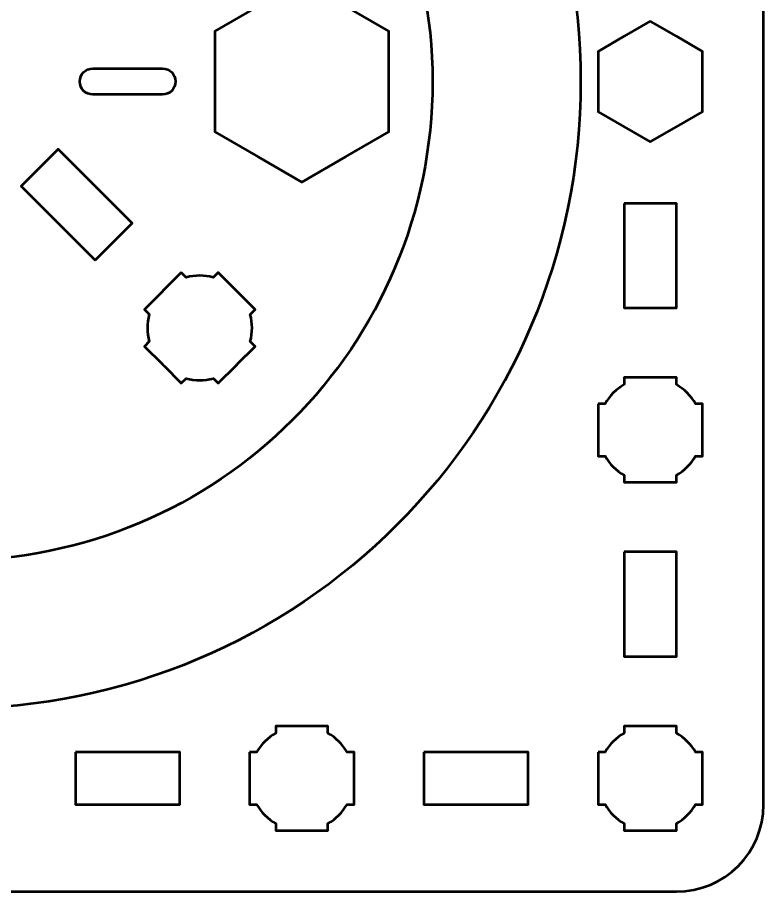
# Model space of a CAD drawing. Header units: centimetres. Extents: x -35.2 to 14.2, y -19.5 to -10.2.
# Drawn here: x 9.87 to 14.15, y -19.5 to -14.48 of the extents above; entities that cross this region are included whole.
import ezdxf

# ---------------------------------------------------------------- set-up
doc = ezdxf.new("R2010")
doc.units = ezdxf.units.CM
doc.header["$MEASUREMENT"] = 0
doc.layers.add('Layer 1', color=7, linetype='Continuous')

msp = doc.modelspace()

# ---------------------------------------------------------------- linework, layer by layer
at = {"layer": 'Layer 1', "lineweight": 53}
for centre, major_axis in [((9.49999, -14.85001), (0, 3.6)), ((9.49999, -14.85), (0, 2.75))]:
    msp.add_ellipse(centre, major_axis=major_axis, ratio=1, dxfattribs=at)
for points, knots in [([(5.35005, -10.19995), (5.35005, -10.19995), (13.64995, -10.19995), (13.64995, -10.19995), (13.64995, -10.19995), (13.92695, -10.19995), (14.15005, -10.42305), (14.15005, -10.70005), (14.15005, -10.70005), (14.15005, -10.70005), (14.15005, -18.99995), (14.15005, -18.99995), (14.15005, -18.99995), (14.15005, -19.27695), (13.92695, -19.50005), (13.64995, -19.50005), (13.64995, -19.50005), (13.64995, -19.50005), (5.35005, -19.50005), (5.35005, -19.50005), (5.35005, -19.50005), (5.07305, -19.50005), (4.84995, -19.27695), (4.84995, -18.99995), (4.84995, -18.99995), (4.84995, -18.99995), (4.84995, -10.70005), (4.84995, -10.70005), (4.84995, -10.70005), (4.84995, -10.42305), (5.07305, -10.19995), (5.35005, -10.19995)], [0, 0, 0, 0, 0.125, 0.125, 0.125, 0.125, 0.25, 0.25, 0.25, 0.25, 0.375, 0.375, 0.375, 0.375, 0.5, 0.5, 0.5, 0.5, 0.625, 0.625, 0.625, 0.625, 0.75, 0.75, 0.75, 0.75, 0.875, 0.875, 0.875, 0.875, 1, 1, 1, 1]), ([(11.5, -14.27263), (11.5, -14.27263), (11.75, -14.41697), (11.75, -14.41697), (11.75, -14.41697), (11.75, -14.41697), (12, -14.56131), (12, -14.56131), (12, -14.56131), (12, -14.56131), (12, -14.84999), (12, -14.84999), (12, -14.84999), (12, -14.84999), (12, -15.13867), (12, -15.13867), (12, -15.13867), (12, -15.13867), (11.75, -15.28301), (11.75, -15.28301), (11.75, -15.28301), (11.75, -15.28301), (11.5, -15.42735), (11.5, -15.42735), (11.5, -15.42735), (11.5, -15.42735), (11.25, -15.28301), (11.25, -15.28301), (11.25, -15.28301), (11.25, -15.28301), (11, -15.13867), (11, -15.13867), (11, -15.13867), (11, -15.13867), (11, -14.84999), (11, -14.84999), (11, -14.84999), (11, -14.84999), (11, -14.56131), (11, -14.56131), (11, -14.56131), (11, -14.56131), (11.25, -14.41697), (11.25, -14.41697), (11.25, -14.41697), (11.25, -14.41697), (11.5, -14.27263), (11.5, -14.27263)], [0, 0, 0, 0, 0.0833333, 0.0833333, 0.0833333, 0.0833333, 0.1666667, 0.1666667, 0.1666667, 0.1666667, 0.25, 0.25, 0.25, 0.25, 0.3333333, 0.3333333, 0.3333333, 0.3333333, 0.4166667, 0.4166667, 0.4166667, 0.4166667, 0.5, 0.5, 0.5, 0.5, 0.5833333, 0.5833333, 0.5833333, 0.5833333, 0.6666667, 0.6666667, 0.6666667, 0.6666667, 0.75, 0.75, 0.75, 0.75, 0.8333333, 0.8333333, 0.8333333, 0.8333333, 0.9166667, 0.9166667, 0.9166667, 0.9166667, 1, 1, 1, 1]), ([(13.5, -14.50357), (13.5, -14.50357), (13.65, -14.59018), (13.65, -14.59018), (13.65, -14.59018), (13.65, -14.59018), (13.8, -14.67678), (13.8, -14.67678), (13.8, -14.67678), (13.8, -14.67678), (13.8, -14.84998), (13.8, -14.84998), (13.8, -14.84998), (13.8, -14.84998), (13.8, -15.02318), (13.8, -15.02318), (13.8, -15.02318), (13.8, -15.02318), (13.65, -15.10978), (13.65, -15.10978), (13.65, -15.10978), (13.65, -15.10978), (13.5, -15.19639), (13.5, -15.19639), (13.5, -15.19639), (13.5, -15.19639), (13.35, -15.10978), (13.35, -15.10978), (13.35, -15.10978), (13.35, -15.10978), (13.2, -15.02318), (13.2, -15.02318), (13.2, -15.02318), (13.2, -15.02318), (13.2, -14.84998), (13.2, -14.84998), (13.2, -14.84998), (13.2, -14.84998), (13.2, -14.67678), (13.2, -14.67678), (13.2, -14.67678), (13.2, -14.67678), (13.35, -14.59018), (13.35, -14.59018), (13.35, -14.59018), (13.35, -14.59018), (13.5, -14.50357), (13.5, -14.50357)], [0, 0, 0, 0, 0.0833333, 0.0833333, 0.0833333, 0.0833333, 0.1666667, 0.1666667, 0.1666667, 0.1666667, 0.25, 0.25, 0.25, 0.25, 0.3333333, 0.3333333, 0.3333333, 0.3333333, 0.4166667, 0.4166667, 0.4166667, 0.4166667, 0.5, 0.5, 0.5, 0.5, 0.5833333, 0.5833333, 0.5833333, 0.5833333, 0.6666667, 0.6666667, 0.6666667, 0.6666667, 0.75, 0.75, 0.75, 0.75, 0.8333333, 0.8333333, 0.8333333, 0.8333333, 0.9166667, 0.9166667, 0.9166667, 0.9166667, 1, 1, 1, 1]), ([(10.29999, -14.775), (10.25858, -14.775), (10.22499, -14.80859), (10.22499, -14.85), (10.22499, -14.85), (10.22499, -14.89141), (10.25858, -14.925), (10.29999, -14.925), (10.29999, -14.925), (10.29999, -14.925), (10.69999, -14.925), (10.69999, -14.925), (10.69999, -14.925), (10.7414, -14.925), (10.77499, -14.89141), (10.77499, -14.85), (10.77499, -14.85), (10.77499, -14.80859), (10.7414, -14.775), (10.69999, -14.775), (10.69999, -14.775), (10.69999, -14.775), (10.29999, -14.775), (10.29999, -14.775)], [0, 0, 0, 0, 0.1666667, 0.1666667, 0.1666667, 0.1666667, 0.3333333, 0.3333333, 0.3333333, 0.3333333, 0.5, 0.5, 0.5, 0.5, 0.6666667, 0.6666667, 0.6666667, 0.6666667, 0.8333333, 0.8333333, 0.8333333, 0.8333333, 1, 1, 1, 1]), ([(10.31313, -15.87536), (10.31313, -15.87536), (9.88886, -15.45109), (9.88886, -15.45109), (9.88886, -15.45109), (9.88886, -15.45109), (10.101, -15.23896), (10.101, -15.23896), (10.101, -15.23896), (10.101, -15.23896), (10.52527, -15.66323), (10.52527, -15.66323), (10.52527, -15.66323), (10.52527, -15.66323), (10.31313, -15.87536), (10.31313, -15.87536)], [0, 0, 0, 0, 0.25, 0.25, 0.25, 0.25, 0.5, 0.5, 0.5, 0.5, 0.75, 0.75, 0.75, 0.75, 1, 1, 1, 1]), ([(13.34995, -15.55003), (13.34995, -15.55003), (13.64995, -15.55003), (13.64995, -15.55003), (13.64995, -15.55003), (13.64995, -15.55003), (13.64995, -16.15003), (13.64995, -16.15003), (13.64995, -16.15003), (13.64995, -16.15003), (13.34995, -16.15003), (13.34995, -16.15003), (13.34995, -16.15003), (13.34995, -16.15003), (13.34995, -15.55003), (13.34995, -15.55003)], [0, 0, 0, 0, 0.25, 0.25, 0.25, 0.25, 0.5, 0.5, 0.5, 0.5, 0.75, 0.75, 0.75, 0.75, 1, 1, 1, 1]), ([(10.80812, -15.94599), (10.80812, -15.94599), (10.83654, -15.97442), (10.83654, -15.97442), (10.83654, -15.97442), (10.88735, -15.96085), (10.94101, -15.96087), (10.99181, -15.97443), (10.99181, -15.97443), (10.99181, -15.97443), (11.02025, -15.94599), (11.02025, -15.94599), (11.02025, -15.94599), (11.02025, -15.94599), (11.23238, -16.15813), (11.23238, -16.15813), (11.23238, -16.15813), (11.23238, -16.15813), (11.20396, -16.18654), (11.20396, -16.18654), (11.20396, -16.18654), (11.21754, -16.23736), (11.21757, -16.29105), (11.20401, -16.34189), (11.20401, -16.34189), (11.20401, -16.34189), (11.23238, -16.37026), (11.23238, -16.37026), (11.23238, -16.37026), (11.23238, -16.37026), (11.12955, -16.47308), (11.12955, -16.47308), (11.12955, -16.47308), (11.12955, -16.47308), (11.12631, -16.47642), (11.12631, -16.47642), (11.12631, -16.47642), (11.12631, -16.47642), (11.12299, -16.47965), (11.12299, -16.47965), (11.12299, -16.47965), (11.12299, -16.47965), (11.02025, -16.58239), (11.02025, -16.58239), (11.02025, -16.58239), (11.02025, -16.58239), (10.99192, -16.55406), (10.99192, -16.55406), (10.99192, -16.55406), (10.94106, -16.56765), (10.88731, -16.56765), (10.83644, -16.55406), (10.83644, -16.55406), (10.83644, -16.55406), (10.80812, -16.58239), (10.80812, -16.58239), (10.80812, -16.58239), (10.80812, -16.58239), (10.7068, -16.48107), (10.7068, -16.48107), (10.7068, -16.48107), (10.7068, -16.48107), (10.70203, -16.47642), (10.70203, -16.47642), (10.70203, -16.47642), (10.70203, -16.47642), (10.69736, -16.47164), (10.69736, -16.47164), (10.69736, -16.47164), (10.69736, -16.47164), (10.59599, -16.37026), (10.59599, -16.37026), (10.59599, -16.37026), (10.59599, -16.37026), (10.62434, -16.3419), (10.62434, -16.3419), (10.62434, -16.3419), (10.61078, -16.29106), (10.61079, -16.23734), (10.62438, -16.18652), (10.62438, -16.18652), (10.62438, -16.18652), (10.59599, -16.15813), (10.59599, -16.15813), (10.59599, -16.15813), (10.59599, -16.15813), (10.80812, -15.94599), (10.80812, -15.94599)], [0, 0, 0, 0, 0.0454545, 0.0454545, 0.0454545, 0.0454545, 0.0909091, 0.0909091, 0.0909091, 0.0909091, 0.1363636, 0.1363636, 0.1363636, 0.1363636, 0.1818182, 0.1818182, 0.1818182, 0.1818182, 0.2272727, 0.2272727, 0.2272727, 0.2272727, 0.2727273, 0.2727273, 0.2727273, 0.2727273, 0.3181818, 0.3181818, 0.3181818, 0.3181818, 0.3636364, 0.3636364, 0.3636364, 0.3636364, 0.4090909, 0.4090909, 0.4090909, 0.4090909, 0.4545455, 0.4545455, 0.4545455, 0.4545455, 0.5, 0.5, 0.5, 0.5, 0.5454545, 0.5454545, 0.5454545, 0.5454545, 0.5909091, 0.5909091, 0.5909091, 0.5909091, 0.6363636, 0.6363636, 0.6363636, 0.6363636, 0.6818182, 0.6818182, 0.6818182, 0.6818182, 0.7272727, 0.7272727, 0.7272727, 0.7272727, 0.7727273, 0.7727273, 0.7727273, 0.7727273, 0.8181818, 0.8181818, 0.8181818, 0.8181818, 0.8636364, 0.8636364, 0.8636364, 0.8636364, 0.9090909, 0.9090909, 0.9090909, 0.9090909, 0.9545455, 0.9545455, 0.9545455, 0.9545455, 1, 1, 1, 1]), ([(13.19999, -16.69997), (13.19999, -16.69997), (13.24019, -16.69997), (13.24019, -16.69997), (13.24019, -16.69997), (13.26652, -16.65445), (13.30448, -16.61652), (13.34999, -16.59019), (13.34999, -16.59019), (13.34999, -16.59019), (13.34999, -16.54997), (13.34999, -16.54997), (13.34999, -16.54997), (13.34999, -16.54997), (13.64999, -16.54997), (13.64999, -16.54997), (13.64999, -16.54997), (13.64999, -16.54997), (13.64999, -16.59016), (13.64999, -16.59016), (13.64999, -16.59016), (13.69552, -16.61649), (13.73351, -16.65444), (13.75987, -16.69997), (13.75987, -16.69997), (13.75987, -16.69997), (13.79999, -16.69997), (13.79999, -16.69997), (13.79999, -16.69997), (13.79999, -16.69997), (13.79999, -16.84539), (13.79999, -16.84539), (13.79999, -16.84539), (13.79999, -16.84539), (13.80005, -16.85004), (13.80005, -16.85004), (13.80005, -16.85004), (13.80005, -16.85004), (13.79999, -16.85468), (13.79999, -16.85468), (13.79999, -16.85468), (13.79999, -16.85468), (13.79999, -16.99997), (13.79999, -16.99997), (13.79999, -16.99997), (13.79999, -16.99997), (13.75992, -16.99997), (13.75992, -16.99997), (13.75992, -16.99997), (13.73357, -17.04554), (13.69557, -17.08355), (13.64999, -17.10991), (13.64999, -17.10991), (13.64999, -17.10991), (13.64999, -17.14997), (13.64999, -17.14997), (13.64999, -17.14997), (13.64999, -17.14997), (13.50671, -17.14997), (13.50671, -17.14997), (13.50671, -17.14997), (13.50671, -17.14997), (13.50004, -17.15005), (13.50004, -17.15005), (13.50004, -17.15005), (13.50004, -17.15005), (13.49336, -17.14997), (13.49336, -17.14997), (13.49336, -17.14997), (13.49336, -17.14997), (13.34999, -17.14997), (13.34999, -17.14997), (13.34999, -17.14997), (13.34999, -17.14997), (13.34999, -17.10987), (13.34999, -17.10987), (13.34999, -17.10987), (13.30445, -17.08351), (13.26647, -17.04552), (13.24014, -16.99997), (13.24014, -16.99997), (13.24014, -16.99997), (13.19999, -16.99997), (13.19999, -16.99997), (13.19999, -16.99997), (13.19999, -16.99997), (13.19999, -16.69997), (13.19999, -16.69997)], [0, 0, 0, 0, 0.0454545, 0.0454545, 0.0454545, 0.0454545, 0.0909091, 0.0909091, 0.0909091, 0.0909091, 0.1363636, 0.1363636, 0.1363636, 0.1363636, 0.1818182, 0.1818182, 0.1818182, 0.1818182, 0.2272727, 0.2272727, 0.2272727, 0.2272727, 0.2727273, 0.2727273, 0.2727273, 0.2727273, 0.3181818, 0.3181818, 0.3181818, 0.3181818, 0.3636364, 0.3636364, 0.3636364, 0.3636364, 0.4090909, 0.4090909, 0.4090909, 0.4090909, 0.4545455, 0.4545455, 0.4545455, 0.4545455, 0.5, 0.5, 0.5, 0.5, 0.5454545, 0.5454545, 0.5454545, 0.5454545, 0.5909091, 0.5909091, 0.5909091, 0.5909091, 0.6363636, 0.6363636, 0.6363636, 0.6363636, 0.6818182, 0.6818182, 0.6818182, 0.6818182, 0.7272727, 0.7272727, 0.7272727, 0.7272727, 0.7727273, 0.7727273, 0.7727273, 0.7727273, 0.8181818, 0.8181818, 0.8181818, 0.8181818, 0.8636364, 0.8636364, 0.8636364, 0.8636364, 0.9090909, 0.9090909, 0.9090909, 0.9090909, 0.9545455, 0.9545455, 0.9545455, 0.9545455, 1, 1, 1, 1]), ([(13.34995, -17.55), (13.34995, -17.55), (13.64995, -17.55), (13.64995, -17.55), (13.64995, -17.55), (13.64995, -17.55), (13.64995, -18.15), (13.64995, -18.15), (13.64995, -18.15), (13.64995, -18.15), (13.34995, -18.15), (13.34995, -18.15), (13.34995, -18.15), (13.34995, -18.15), (13.34995, -17.55), (13.34995, -17.55)], [0, 0, 0, 0, 0.25, 0.25, 0.25, 0.25, 0.5, 0.5, 0.5, 0.5, 0.75, 0.75, 0.75, 0.75, 1, 1, 1, 1]), ([(11.19999, -18.69997), (11.19999, -18.69997), (11.24019, -18.69997), (11.24019, -18.69997), (11.24019, -18.69997), (11.26652, -18.65445), (11.30448, -18.61652), (11.34999, -18.59019), (11.34999, -18.59019), (11.34999, -18.59019), (11.34999, -18.54997), (11.34999, -18.54997), (11.34999, -18.54997), (11.34999, -18.54997), (11.64999, -18.54997), (11.64999, -18.54997), (11.64999, -18.54997), (11.64999, -18.54997), (11.64999, -18.59016), (11.64999, -18.59016), (11.64999, -18.59016), (11.69552, -18.61649), (11.73351, -18.65444), (11.75987, -18.69997), (11.75987, -18.69997), (11.75987, -18.69997), (11.79999, -18.69997), (11.79999, -18.69997), (11.79999, -18.69997), (11.79999, -18.69997), (11.79999, -18.84539), (11.79999, -18.84539), (11.79999, -18.84539), (11.79999, -18.84539), (11.80005, -18.85004), (11.80005, -18.85004), (11.80005, -18.85004), (11.80005, -18.85004), (11.79999, -18.85468), (11.79999, -18.85468), (11.79999, -18.85468), (11.79999, -18.85468), (11.79999, -18.99997), (11.79999, -18.99997), (11.79999, -18.99997), (11.79999, -18.99997), (11.75992, -18.99997), (11.75992, -18.99997), (11.75992, -18.99997), (11.73357, -19.04554), (11.69557, -19.08355), (11.64999, -19.10991), (11.64999, -19.10991), (11.64999, -19.10991), (11.64999, -19.14997), (11.64999, -19.14997), (11.64999, -19.14997), (11.64999, -19.14997), (11.50671, -19.14997), (11.50671, -19.14997), (11.50671, -19.14997), (11.50671, -19.14997), (11.50004, -19.15005), (11.50004, -19.15005), (11.50004, -19.15005), (11.50004, -19.15005), (11.49336, -19.14997), (11.49336, -19.14997), (11.49336, -19.14997), (11.49336, -19.14997), (11.34999, -19.14997), (11.34999, -19.14997), (11.34999, -19.14997), (11.34999, -19.14997), (11.34999, -19.10987), (11.34999, -19.10987), (11.34999, -19.10987), (11.30445, -19.08351), (11.26647, -19.04552), (11.24014, -18.99997), (11.24014, -18.99997), (11.24014, -18.99997), (11.19999, -18.99997), (11.19999, -18.99997), (11.19999, -18.99997), (11.19999, -18.99997), (11.19999, -18.69997), (11.19999, -18.69997)], [0, 0, 0, 0, 0.0454545, 0.0454545, 0.0454545, 0.0454545, 0.0909091, 0.0909091, 0.0909091, 0.0909091, 0.1363636, 0.1363636, 0.1363636, 0.1363636, 0.1818182, 0.1818182, 0.1818182, 0.1818182, 0.2272727, 0.2272727, 0.2272727, 0.2272727, 0.2727273, 0.2727273, 0.2727273, 0.2727273, 0.3181818, 0.3181818, 0.3181818, 0.3181818, 0.3636364, 0.3636364, 0.3636364, 0.3636364, 0.4090909, 0.4090909, 0.4090909, 0.4090909, 0.4545455, 0.4545455, 0.4545455, 0.4545455, 0.5, 0.5, 0.5, 0.5, 0.5454545, 0.5454545, 0.5454545, 0.5454545, 0.5909091, 0.5909091, 0.5909091, 0.5909091, 0.6363636, 0.6363636, 0.6363636, 0.6363636, 0.6818182, 0.6818182, 0.6818182, 0.6818182, 0.7272727, 0.7272727, 0.7272727, 0.7272727, 0.7727273, 0.7727273, 0.7727273, 0.7727273, 0.8181818, 0.8181818, 0.8181818, 0.8181818, 0.8636364, 0.8636364, 0.8636364, 0.8636364, 0.9090909, 0.9090909, 0.9090909, 0.9090909, 0.9545455, 0.9545455, 0.9545455, 0.9545455, 1, 1, 1, 1]), ([(13.19999, -18.69997), (13.19999, -18.69997), (13.24019, -18.69997), (13.24019, -18.69997), (13.24019, -18.69997), (13.26652, -18.65445), (13.30448, -18.61652), (13.34999, -18.59019), (13.34999, -18.59019), (13.34999, -18.59019), (13.34999, -18.54997), (13.34999, -18.54997), (13.34999, -18.54997), (13.34999, -18.54997), (13.64999, -18.54997), (13.64999, -18.54997), (13.64999, -18.54997), (13.64999, -18.54997), (13.64999, -18.59016), (13.64999, -18.59016), (13.64999, -18.59016), (13.69552, -18.61649), (13.73351, -18.65444), (13.75987, -18.69997), (13.75987, -18.69997), (13.75987, -18.69997), (13.79999, -18.69997), (13.79999, -18.69997), (13.79999, -18.69997), (13.79999, -18.69997), (13.79999, -18.84539), (13.79999, -18.84539), (13.79999, -18.84539), (13.79999, -18.84539), (13.80005, -18.85004), (13.80005, -18.85004), (13.80005, -18.85004), (13.80005, -18.85004), (13.79999, -18.85468), (13.79999, -18.85468), (13.79999, -18.85468), (13.79999, -18.85468), (13.79999, -18.99997), (13.79999, -18.99997), (13.79999, -18.99997), (13.79999, -18.99997), (13.75992, -18.99997), (13.75992, -18.99997), (13.75992, -18.99997), (13.73357, -19.04554), (13.69557, -19.08355), (13.64999, -19.10991), (13.64999, -19.10991), (13.64999, -19.10991), (13.64999, -19.14997), (13.64999, -19.14997), (13.64999, -19.14997), (13.64999, -19.14997), (13.50671, -19.14997), (13.50671, -19.14997), (13.50671, -19.14997), (13.50671, -19.14997), (13.50004, -19.15005), (13.50004, -19.15005), (13.50004, -19.15005), (13.50004, -19.15005), (13.49336, -19.14997), (13.49336, -19.14997), (13.49336, -19.14997), (13.49336, -19.14997), (13.34999, -19.14997), (13.34999, -19.14997), (13.34999, -19.14997), (13.34999, -19.14997), (13.34999, -19.10987), (13.34999, -19.10987), (13.34999, -19.10987), (13.30445, -19.08351), (13.26647, -19.04552), (13.24014, -18.99997), (13.24014, -18.99997), (13.24014, -18.99997), (13.19999, -18.99997), (13.19999, -18.99997), (13.19999, -18.99997), (13.19999, -18.99997), (13.19999, -18.69997), (13.19999, -18.69997)], [0, 0, 0, 0, 0.0454545, 0.0454545, 0.0454545, 0.0454545, 0.0909091, 0.0909091, 0.0909091, 0.0909091, 0.1363636, 0.1363636, 0.1363636, 0.1363636, 0.1818182, 0.1818182, 0.1818182, 0.1818182, 0.2272727, 0.2272727, 0.2272727, 0.2272727, 0.2727273, 0.2727273, 0.2727273, 0.2727273, 0.3181818, 0.3181818, 0.3181818, 0.3181818, 0.3636364, 0.3636364, 0.3636364, 0.3636364, 0.4090909, 0.4090909, 0.4090909, 0.4090909, 0.4545455, 0.4545455, 0.4545455, 0.4545455, 0.5, 0.5, 0.5, 0.5, 0.5454545, 0.5454545, 0.5454545, 0.5454545, 0.5909091, 0.5909091, 0.5909091, 0.5909091, 0.6363636, 0.6363636, 0.6363636, 0.6363636, 0.6818182, 0.6818182, 0.6818182, 0.6818182, 0.7272727, 0.7272727, 0.7272727, 0.7272727, 0.7727273, 0.7727273, 0.7727273, 0.7727273, 0.8181818, 0.8181818, 0.8181818, 0.8181818, 0.8636364, 0.8636364, 0.8636364, 0.8636364, 0.9090909, 0.9090909, 0.9090909, 0.9090909, 0.9545455, 0.9545455, 0.9545455, 0.9545455, 1, 1, 1, 1]), ([(10.20003, -18.69995), (10.20003, -18.69995), (10.80003, -18.69995), (10.80003, -18.69995), (10.80003, -18.69995), (10.80003, -18.69995), (10.80003, -18.99995), (10.80003, -18.99995), (10.80003, -18.99995), (10.80003, -18.99995), (10.20003, -18.99995), (10.20003, -18.99995), (10.20003, -18.99995), (10.20003, -18.99995), (10.20003, -18.69995), (10.20003, -18.69995)], [0, 0, 0, 0, 0.25, 0.25, 0.25, 0.25, 0.5, 0.5, 0.5, 0.5, 0.75, 0.75, 0.75, 0.75, 1, 1, 1, 1]), ([(12.2, -18.69995), (12.2, -18.69995), (12.8, -18.69995), (12.8, -18.69995), (12.8, -18.69995), (12.8, -18.69995), (12.8, -18.99995), (12.8, -18.99995), (12.8, -18.99995), (12.8, -18.99995), (12.2, -18.99995), (12.2, -18.99995), (12.2, -18.99995), (12.2, -18.99995), (12.2, -18.69995), (12.2, -18.69995)], [0, 0, 0, 0, 0.25, 0.25, 0.25, 0.25, 0.5, 0.5, 0.5, 0.5, 0.75, 0.75, 0.75, 0.75, 1, 1, 1, 1])]:
    msp.add_open_spline(points, degree=3, knots=knots, dxfattribs=at)

doc.saveas('drawing.dxf')
